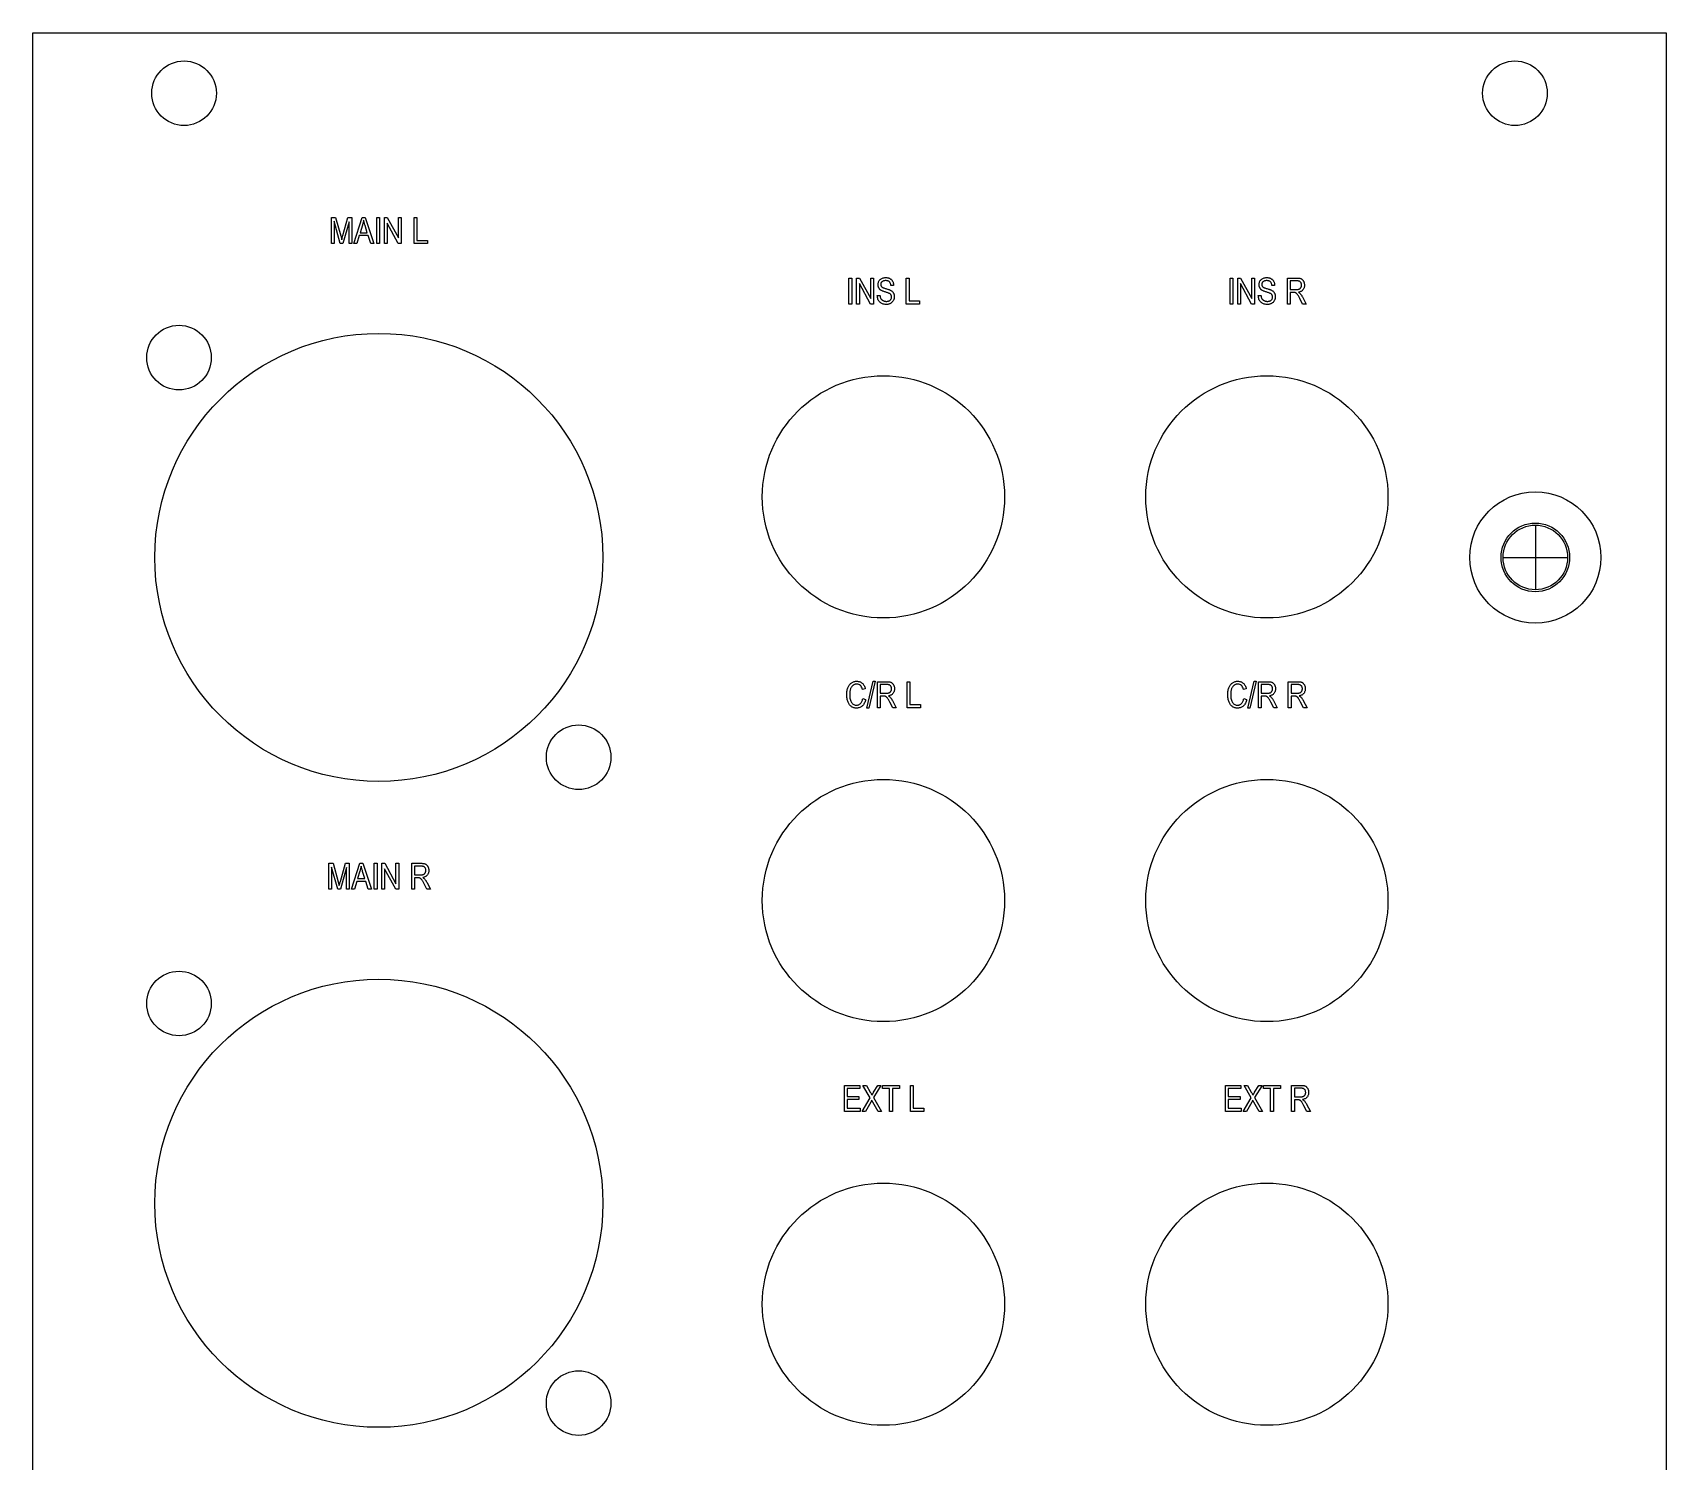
# Model space of a CAD drawing. Header units: millimetres. Extents: x 0 to 81, y 0 to 514.
# Drawn here: x 0 to 80.9, y 443.2 to 514 of the extents above; entities that cross this region are included whole.
import ezdxf

# ---------------------------------------------------------------- set-up
doc = ezdxf.new("R2010")
doc.units = ezdxf.units.MM
for name, color, linetype in [('CSK_NO_STUDS', 6, 'CONTINUOUS'), ('CUT', 1, 'CONTINUOUS'), ('LEGEND', 2, 'CONTINUOUS'), ('OUTLINE', 7, 'CONTINUOUS'), ('STUDS', 5, 'CONTINUOUS')]:
    doc.layers.add(name, color=color, linetype=linetype)

msp = doc.modelspace()

# ---------------------------------------------------------------- linework, layer by layer
at = {"layer": 'CSK_NO_STUDS'}
for radius in [3.25, 1.7]:
    msp.add_circle((74.45, 488), radius, dxfattribs=at)
at = {"layer": 'CUT'}
for centre, radius in [((7.5, 511), 1.6), ((73.44, 511), 1.6), ((7.25, 497.9), 1.6), ((17.15, 488), 11.1), ((42.15, 491), 6), ((61.15, 491), 6), ((27.05, 478.1), 1.6), ((42.15, 471), 6), ((61.15, 471), 6), ((7.25, 465.9), 1.6), ((17.15, 456), 11.1), ((42.15, 451), 6), ((61.15, 451), 6), ((27.05, 446.1), 1.6)]:
    msp.add_circle(centre, radius, dxfattribs=at)
at = {"layer": 'LEGEND'}
for points in [[(14.7994, 503.5558), (14.7994, 504.8442), (15.0094, 504.8442), (15.2599, 503.9319), (15.31, 503.7412), (15.3149, 503.76), (15.3204, 503.7808), (15.3266, 503.8036), (15.3333, 503.8284), (15.3406, 503.8553), (15.3486, 503.8841), (15.3571, 503.9149), (15.3663, 503.9478), (15.6194, 504.8442), (15.8075, 504.8442), (15.8075, 503.5558), (15.673, 503.5558), (15.673, 504.6342), (15.3654, 503.5558), (15.2397, 503.5558), (14.9338, 504.6526), (14.9338, 503.5558)], [(15.9173, 503.5558), (16.3234, 504.8442), (16.4737, 504.8442), (16.9061, 503.5558), (16.7461, 503.5558), (16.6231, 503.946), (16.1819, 503.946), (16.0659, 503.5558)], [(16.2223, 504.0849), (16.58, 504.0849), (16.4702, 504.4417), (16.4578, 504.4818), (16.4464, 504.52), (16.4358, 504.5563), (16.426, 504.5907), (16.4171, 504.6231), (16.409, 504.6536), (16.4018, 504.6822), (16.3955, 504.7089), (16.3901, 504.6779), (16.3843, 504.647), (16.3779, 504.6162), (16.3711, 504.5854), (16.3637, 504.5547), (16.3557, 504.524), (16.3473, 504.4934), (16.3383, 504.4628)], [(17.0441, 503.5558), (17.0441, 504.8442), (17.1838, 504.8442), (17.1838, 503.5558)], [(17.4238, 503.5558), (17.4238, 504.8442), (17.567, 504.8442), (18.1225, 503.8326), (18.1225, 504.8442), (18.2561, 504.8442), (18.2561, 503.5558), (18.1128, 503.5558), (17.5583, 504.5683), (17.5583, 503.5558)], [(18.8951, 503.5558), (18.8951, 504.8442), (19.0348, 504.8442), (19.0348, 503.7078), (19.5551, 503.7078), (19.5551, 503.5558)], [(40.4449, 500.5558), (40.4449, 501.8442), (40.5847, 501.8442), (40.5847, 500.5558)], [(40.8246, 500.5558), (40.8246, 501.8442), (40.9679, 501.8442), (41.5233, 500.8326), (41.5233, 501.8442), (41.6569, 501.8442), (41.6569, 500.5558), (41.5137, 500.5558), (40.9591, 501.5683), (40.9591, 500.5558)], [(41.8468, 500.9697), (41.9786, 500.9838), (41.9817, 500.9579), (41.9856, 500.9336), (41.9903, 500.9106), (41.9959, 500.8892), (42.0023, 500.8692), (42.0095, 500.8507), (42.0176, 500.8337), (42.0265, 500.8181), (42.0364, 500.8036), (42.0472, 500.7899), (42.059, 500.7769), (42.0719, 500.7646), (42.0857, 500.7531), (42.1006, 500.7422), (42.1164, 500.7321), (42.1333, 500.7228), (42.1509, 500.7143), (42.1691, 500.707), (42.1878, 500.7008), (42.2071, 500.6957), (42.227, 500.6918), (42.2473, 500.689), (42.2683, 500.6873), (42.2897, 500.6867), (42.3201, 500.6877), (42.3487, 500.6905), (42.3755, 500.6953), (42.4006, 500.702), (42.424, 500.7106), (42.4456, 500.7211), (42.4654, 500.7335), (42.4835, 500.7478), (42.4997, 500.7636), (42.5137, 500.7806), (42.5256, 500.7987), (42.5353, 500.818), (42.5428, 500.8384), (42.5482, 500.8599), (42.5515, 500.8826), (42.5525, 500.9064), (42.5521, 500.9205), (42.551, 500.9341), (42.549, 500.9473), (42.5463, 500.9599), (42.5428, 500.9722), (42.5384, 500.984), (42.5334, 500.9953), (42.5275, 501.0062), (42.5208, 501.0166), (42.5134, 501.0266), (42.5051, 501.036), (42.4961, 501.045), (42.4862, 501.0535), (42.4756, 501.0615), (42.4641, 501.069), (42.4519, 501.0761), (42.4374, 501.0832), (42.4193, 501.0911), (42.3975, 501.0996), (42.372, 501.1088), (42.3429, 501.1187), (42.3101, 501.1293), (42.2736, 501.1406), (42.2335, 501.1525), (42.1975, 501.1635), (42.1642, 501.1746), (42.1335, 501.1856), (42.1056, 501.1967), (42.0804, 501.2078), (42.0578, 501.219), (42.038, 501.2301), (42.0208, 501.2413), (42.0054, 501.2529), (41.9909, 501.2652), (41.9773, 501.2783), (41.9646, 501.2922), (41.9527, 501.3068), (41.9417, 501.3221), (41.9316, 501.3383), (41.9224, 501.3551), (41.9141, 501.3727), (41.907, 501.3908), (41.9009, 501.4094), (41.896, 501.4286), (41.8922, 501.4484), (41.8894, 501.4688), (41.8878, 501.4897), (41.8872, 501.5111), (41.8888, 501.5494), (41.8935, 501.5858), (41.9014, 501.6204), (41.9125, 501.6533), (41.9267, 501.6844), (41.9441, 501.7137), (41.9646, 501.7412), (41.9883, 501.7669), (42.0146, 501.7902), (42.0432, 501.8103), (42.074, 501.8274), (42.1069, 501.8414), (42.1421, 501.8522), (42.1794, 501.86), (42.219, 501.8647), (42.2607, 501.8662), (42.2897, 501.8655), (42.3178, 501.8633), (42.3449, 501.8597), (42.3712, 501.8546), (42.3965, 501.848), (42.4208, 501.84), (42.4443, 501.8305), (42.4668, 501.8196), (42.4883, 501.8074), (42.5085, 501.7938), (42.5275, 501.779), (42.5453, 501.7629), (42.5618, 501.7456), (42.5771, 501.727), (42.5911, 501.7072), (42.604, 501.686), (42.6154, 501.6638), (42.6255, 501.6406), (42.6342, 501.6165), (42.6414, 501.5913), (42.6472, 501.5653), (42.6517, 501.5382), (42.6547, 501.5102), (42.6563, 501.4812), (42.5218, 501.4689), (42.5183, 501.4993), (42.5131, 501.5277), (42.5063, 501.5541), (42.4977, 501.5784), (42.4875, 501.6006), (42.4756, 501.6209), (42.4619, 501.6391), (42.4466, 501.6553), (42.4297, 501.6695), (42.4111, 501.6818), (42.3908, 501.6922), (42.369, 501.7008), (42.3455, 501.7074), (42.3203, 501.7121), (42.2935, 501.715), (42.2651, 501.7159), (42.2364, 501.7151), (42.2093, 501.7126), (42.1841, 501.7084), (42.1605, 501.7026), (42.1388, 501.6951), (42.1188, 501.686), (42.1006, 501.6752), (42.0841, 501.6627), (42.0695, 501.649), (42.0568, 501.6342), (42.0461, 501.6185), (42.0373, 501.6018), (42.0305, 501.5841), (42.0256, 501.5654), (42.0227, 501.5458), (42.0217, 501.5252), (42.0224, 501.5062), (42.0245, 501.4883), (42.0281, 501.4715), (42.0331, 501.4558), (42.0395, 501.4411), (42.0474, 501.4276), (42.0567, 501.4152), (42.0674, 501.4039), (42.0806, 501.3931), (42.0974, 501.3823), (42.1177, 501.3715), (42.1417, 501.3606), (42.1691, 501.3497), (42.2002, 501.3388), (42.2348, 501.3279), (42.273, 501.3169), (42.3107, 501.3063), (42.3454, 501.2961), (42.3773, 501.2862), (42.4062, 501.2767), (42.4322, 501.2675), (42.4553, 501.2587), (42.4755, 501.2503), (42.4928, 501.2422), (42.5162, 501.2294), (42.5381, 501.2156), (42.5586, 501.2009), (42.5776, 501.1852), (42.5951, 501.1685), (42.6111, 501.1508), (42.6256, 501.1322), (42.6387, 501.1125), (42.6502, 501.092), (42.6602, 501.0704), (42.6687, 501.0478), (42.6756, 501.0243), (42.681, 500.9998), (42.6848, 500.9744), (42.6871, 500.9479), (42.6879, 500.9205), (42.6871, 500.8931), (42.6846, 500.8664), (42.6806, 500.8402), (42.6749, 500.8147), (42.6676, 500.7898), (42.6587, 500.7655), (42.6482, 500.7418), (42.636, 500.7188), (42.6225, 500.6967), (42.6078, 500.676), (42.5919, 500.6567), (42.5748, 500.6387), (42.5566, 500.6221), (42.5372, 500.6068), (42.5167, 500.5929), (42.495, 500.5804), (42.4721, 500.5692), (42.4481, 500.5596), (42.4229, 500.5514), (42.3966, 500.5448), (42.3692, 500.5396), (42.3406, 500.5359), (42.3109, 500.5337), (42.2801, 500.5329), (42.2323, 500.5348), (42.1871, 500.5403), (42.1443, 500.5495), (42.104, 500.5624), (42.0662, 500.5789), (42.0308, 500.5992), (41.998, 500.6231), (41.9676, 500.6507), (41.9403, 500.6814), (41.9164, 500.7148), (41.896, 500.7508), (41.8792, 500.7893), (41.8658, 500.8305), (41.856, 500.8743), (41.8496, 500.9207), (41.8468, 500.9697)], [(43.2803, 500.5558), (43.2803, 501.8442), (43.42, 501.8442), (43.42, 500.7078), (43.9403, 500.7078), (43.9403, 500.5558)], [(59.3228, 500.5558), (59.3228, 501.8442), (59.4625, 501.8442), (59.4625, 500.5558)], [(59.7024, 500.5558), (59.7024, 501.8442), (59.8457, 501.8442), (60.4012, 500.8326), (60.4012, 501.8442), (60.5348, 501.8442), (60.5348, 500.5558), (60.3915, 500.5558), (59.8369, 501.5683), (59.8369, 500.5558)], [(60.7246, 500.9697), (60.8564, 500.9838), (60.8595, 500.9579), (60.8634, 500.9336), (60.8681, 500.9106), (60.8737, 500.8892), (60.8801, 500.8692), (60.8873, 500.8507), (60.8954, 500.8337), (60.9043, 500.8181), (60.9142, 500.8036), (60.925, 500.7899), (60.9369, 500.7769), (60.9497, 500.7646), (60.9636, 500.7531), (60.9784, 500.7422), (60.9943, 500.7321), (61.0111, 500.7228), (61.0288, 500.7143), (61.0469, 500.707), (61.0657, 500.7008), (61.085, 500.6957), (61.1048, 500.6918), (61.1252, 500.689), (61.1461, 500.6873), (61.1676, 500.6867), (61.1979, 500.6877), (61.2265, 500.6905), (61.2533, 500.6953), (61.2784, 500.702), (61.3018, 500.7106), (61.3234, 500.7211), (61.3433, 500.7335), (61.3614, 500.7478), (61.3775, 500.7636), (61.3916, 500.7806), (61.4034, 500.7987), (61.4131, 500.818), (61.4207, 500.8384), (61.4261, 500.8599), (61.4293, 500.8826), (61.4304, 500.9064), (61.43, 500.9205), (61.4288, 500.9341), (61.4268, 500.9473), (61.4241, 500.9599), (61.4206, 500.9722), (61.4163, 500.984), (61.4112, 500.9953), (61.4053, 501.0062), (61.3987, 501.0166), (61.3912, 501.0266), (61.383, 501.036), (61.3739, 501.045), (61.3641, 501.0535), (61.3534, 501.0615), (61.342, 501.069), (61.3297, 501.0761), (61.3153, 501.0832), (61.2971, 501.0911), (61.2753, 501.0996), (61.2499, 501.1088), (61.2207, 501.1187), (61.1879, 501.1293), (61.1515, 501.1406), (61.1113, 501.1525), (61.0753, 501.1635), (61.042, 501.1746), (61.0114, 501.1856), (60.9834, 501.1967), (60.9582, 501.2078), (60.9357, 501.219), (60.9158, 501.2301), (60.8986, 501.2413), (60.8833, 501.2529), (60.8688, 501.2652), (60.8551, 501.2783), (60.8424, 501.2922), (60.8305, 501.3068), (60.8195, 501.3221), (60.8094, 501.3383), (60.8002, 501.3551), (60.792, 501.3727), (60.7848, 501.3908), (60.7788, 501.4094), (60.7738, 501.4286), (60.77, 501.4484), (60.7672, 501.4688), (60.7656, 501.4897), (60.765, 501.5111), (60.7666, 501.5494), (60.7714, 501.5858), (60.7793, 501.6204), (60.7903, 501.6533), (60.8045, 501.6844), (60.8219, 501.7137), (60.8424, 501.7412), (60.8661, 501.7669), (60.8925, 501.7902), (60.921, 501.8103), (60.9518, 501.8274), (60.9848, 501.8414), (61.0199, 501.8522), (61.0573, 501.86), (61.0968, 501.8647), (61.1386, 501.8662), (61.1676, 501.8655), (61.1956, 501.8633), (61.2228, 501.8597), (61.249, 501.8546), (61.2743, 501.848), (61.2987, 501.84), (61.3221, 501.8305), (61.3447, 501.8196), (61.3661, 501.8074), (61.3864, 501.7938), (61.4054, 501.779), (61.4231, 501.7629), (61.4396, 501.7456), (61.4549, 501.727), (61.469, 501.7072), (61.4818, 501.686), (61.4933, 501.6638), (61.5033, 501.6406), (61.512, 501.6165), (61.5193, 501.5913), (61.5251, 501.5653), (61.5295, 501.5382), (61.5325, 501.5102), (61.5341, 501.4812), (61.3996, 501.4689), (61.3961, 501.4993), (61.391, 501.5277), (61.3841, 501.5541), (61.3755, 501.5784), (61.3653, 501.6006), (61.3534, 501.6209), (61.3398, 501.6391), (61.3245, 501.6553), (61.3075, 501.6695), (61.2889, 501.6818), (61.2687, 501.6922), (61.2468, 501.7008), (61.2233, 501.7074), (61.1981, 501.7121), (61.1714, 501.715), (61.143, 501.7159), (61.1142, 501.7151), (61.0872, 501.7126), (61.0619, 501.7084), (61.0384, 501.7026), (61.0166, 501.6951), (60.9966, 501.686), (60.9784, 501.6752), (60.9619, 501.6627), (60.9473, 501.649), (60.9346, 501.6342), (60.9239, 501.6185), (60.9151, 501.6018), (60.9083, 501.5841), (60.9034, 501.5654), (60.9005, 501.5458), (60.8995, 501.5252), (60.9002, 501.5062), (60.9024, 501.4883), (60.9059, 501.4715), (60.9109, 501.4558), (60.9174, 501.4411), (60.9252, 501.4276), (60.9345, 501.4152), (60.9452, 501.4039), (60.9584, 501.3931), (60.9752, 501.3823), (60.9956, 501.3715), (61.0195, 501.3606), (61.047, 501.3497), (61.078, 501.3388), (61.1127, 501.3279), (61.1509, 501.3169), (61.1885, 501.3063), (61.2233, 501.2961), (61.2551, 501.2862), (61.284, 501.2767), (61.31, 501.2675), (61.3331, 501.2587), (61.3533, 501.2503), (61.3706, 501.2422), (61.394, 501.2294), (61.416, 501.2156), (61.4364, 501.2009), (61.4554, 501.1852), (61.4729, 501.1685), (61.4889, 501.1508), (61.5035, 501.1322), (61.5165, 501.1125), (61.528, 501.092), (61.538, 501.0704), (61.5465, 501.0478), (61.5534, 501.0243), (61.5588, 500.9998), (61.5626, 500.9744), (61.565, 500.9479), (61.5657, 500.9205), (61.5649, 500.8931), (61.5625, 500.8664), (61.5584, 500.8402), (61.5528, 500.8147), (61.5455, 500.7898), (61.5366, 500.7655), (61.526, 500.7418), (61.5139, 500.7188), (61.5003, 500.6967), (61.4856, 500.676), (61.4697, 500.6567), (61.4527, 500.6387), (61.4345, 500.6221), (61.4151, 500.6068), (61.3945, 500.5929), (61.3728, 500.5804), (61.3499, 500.5692), (61.3259, 500.5596), (61.3008, 500.5514), (61.2745, 500.5448), (61.247, 500.5396), (61.2185, 500.5359), (61.1888, 500.5337), (61.1579, 500.5329), (61.1102, 500.5348), (61.0649, 500.5403), (61.0221, 500.5495), (60.9818, 500.5624), (60.944, 500.5789), (60.9087, 500.5992), (60.8758, 500.6231), (60.8455, 500.6507), (60.8181, 500.6814), (60.7942, 500.7148), (60.7739, 500.7508), (60.757, 500.7893), (60.7437, 500.8305), (60.7338, 500.8743), (60.7275, 500.9207), (60.7246, 500.9697)], [(62.166, 500.5558), (62.166, 501.8442), (62.6345, 501.8442), (62.67, 501.8437), (62.7031, 501.842), (62.7337, 501.8392), (62.762, 501.8352), (62.7879, 501.8302), (62.8114, 501.824), (62.8325, 501.8166), (62.8511, 501.8082), (62.8682, 501.7984), (62.8845, 501.7872), (62.9, 501.7744), (62.9147, 501.7602), (62.9287, 501.7444), (62.9418, 501.7272), (62.9542, 501.7085), (62.9658, 501.6882), (62.9763, 501.6668), (62.9854, 501.6446), (62.9931, 501.6215), (62.9994, 501.5976), (63.0043, 501.5728), (63.0078, 501.5473), (63.0099, 501.5208), (63.0106, 501.4936), (63.0095, 501.4579), (63.0059, 501.4241), (63, 501.3919), (62.9916, 501.3615), (62.9809, 501.3328), (62.9679, 501.3059), (62.9524, 501.2806), (62.9346, 501.2571), (62.9145, 501.2355), (62.8923, 501.216), (62.8679, 501.1985), (62.8413, 501.1831), (62.8126, 501.1697), (62.7818, 501.1584), (62.7488, 501.1492), (62.7136, 501.142), (62.7279, 501.1332), (62.7413, 501.1244), (62.7538, 501.1155), (62.7654, 501.1066), (62.7762, 501.0977), (62.7861, 501.0888), (62.7951, 501.0798), (62.8032, 501.0708), (62.8186, 501.0521), (62.8335, 501.0328), (62.8479, 501.0131), (62.8619, 500.9928), (62.8754, 500.972), (62.8884, 500.9507), (62.901, 500.9288), (62.9131, 500.9064), (63.0977, 500.5558), (62.9219, 500.5558), (62.7813, 500.8238), (62.7614, 500.8616), (62.7429, 500.8961), (62.7256, 500.9274), (62.7095, 500.9554), (62.6947, 500.9803), (62.6811, 501.002), (62.6688, 501.0204), (62.6578, 501.0356), (62.6474, 501.0487), (62.6371, 501.0607), (62.6268, 501.0715), (62.6167, 501.0812), (62.6066, 501.0899), (62.5966, 501.0974), (62.5867, 501.1038), (62.5769, 501.109), (62.5666, 501.1135), (62.5554, 501.1173), (62.5432, 501.1205), (62.53, 501.1232), (62.5158, 501.1253), (62.5007, 501.1267), (62.4846, 501.1276), (62.4675, 501.1279), (62.3058, 501.1279), (62.3058, 500.5558)], [(62.3058, 501.2756), (62.6063, 501.2756), (62.6302, 501.276), (62.6526, 501.2771), (62.6735, 501.2789), (62.6929, 501.2815), (62.7109, 501.2849), (62.7273, 501.2889), (62.7423, 501.2938), (62.7558, 501.2993), (62.7682, 501.3057), (62.7799, 501.3129), (62.791, 501.3209), (62.8015, 501.3299), (62.8112, 501.3396), (62.8204, 501.3502), (62.8288, 501.3617), (62.8366, 501.374), (62.8436, 501.387), (62.8497, 501.4006), (62.8548, 501.4146), (62.859, 501.4292), (62.8623, 501.4443), (62.8646, 501.4599), (62.866, 501.476), (62.8665, 501.4927), (62.8656, 501.5164), (62.8629, 501.5388), (62.8585, 501.56), (62.8522, 501.5798), (62.8442, 501.5983), (62.8344, 501.6155), (62.8228, 501.6314), (62.8094, 501.646), (62.7942, 501.6591), (62.7773, 501.6705), (62.7587, 501.6801), (62.7384, 501.6879), (62.7163, 501.694), (62.6925, 501.6984), (62.667, 501.701), (62.6397, 501.7019), (62.3058, 501.7019)], [(41.1278, 481.0075), (41.2685, 480.9645), (41.2557, 480.9119), (41.2408, 480.8628), (41.2237, 480.8171), (41.2044, 480.7749), (41.1829, 480.7362), (41.1593, 480.7009), (41.1334, 480.669), (41.1054, 480.6406), (41.0755, 480.6155), (41.044, 480.5939), (41.011, 480.5755), (40.9763, 480.5605), (40.9401, 480.5488), (40.9023, 480.5405), (40.8629, 480.5355), (40.822, 480.5338), (40.7859, 480.5349), (40.7512, 480.5383), (40.7179, 480.5439), (40.6859, 480.5517), (40.6552, 480.5618), (40.6258, 480.5741), (40.5977, 480.5886), (40.571, 480.6054), (40.5456, 480.6247), (40.5213, 480.6466), (40.4982, 480.6713), (40.4763, 480.6987), (40.4556, 480.7288), (40.4361, 480.7616), (40.4177, 480.7971), (40.4005, 480.8353), (40.385, 480.8757), (40.3715, 480.9179), (40.3601, 480.9619), (40.3508, 481.0077), (40.3435, 481.0553), (40.3383, 481.1047), (40.3352, 481.1558), (40.3342, 481.2088), (40.3352, 481.2609), (40.3383, 481.311), (40.3435, 481.3591), (40.3508, 481.4051), (40.3601, 481.4491), (40.3715, 481.491), (40.385, 481.5309), (40.4005, 481.5687), (40.4179, 481.6044), (40.4367, 481.6378), (40.4569, 481.669), (40.4786, 481.6979), (40.5019, 481.7246), (40.5265, 481.749), (40.5527, 481.7712), (40.5803, 481.7911), (40.609, 481.8087), (40.6386, 481.8239), (40.669, 481.8369), (40.7002, 481.8474), (40.7323, 481.8556), (40.7652, 481.8615), (40.7989, 481.865), (40.8334, 481.8662), (40.871, 481.8647), (40.9072, 481.8603), (40.942, 481.8528), (40.9756, 481.8424), (41.0077, 481.829), (41.0386, 481.8126), (41.0681, 481.7932), (41.0962, 481.7708), (41.1226, 481.7456), (41.147, 481.7176), (41.1693, 481.6868), (41.1896, 481.6532), (41.2078, 481.6168), (41.2239, 481.5776), (41.238, 481.5357), (41.25, 481.4909), (41.1129, 481.4514), (41.0931, 481.5144), (41.0689, 481.569), (41.0403, 481.6153), (41.0072, 481.6531), (40.9697, 481.6825), (40.9278, 481.7035), (40.8815, 481.7161), (40.8308, 481.7203), (40.8048, 481.7195), (40.7798, 481.7169), (40.7556, 481.7127), (40.7323, 481.7068), (40.7099, 481.6992), (40.6884, 481.6899), (40.6677, 481.6789), (40.6479, 481.6663), (40.6291, 481.6518), (40.6112, 481.6355), (40.5943, 481.6173), (40.5784, 481.5972), (40.5635, 481.5752), (40.5495, 481.5513), (40.5365, 481.5256), (40.5245, 481.4979), (40.5136, 481.4684), (40.5043, 481.437), (40.4963, 481.4037), (40.4899, 481.3685), (40.4848, 481.3314), (40.4812, 481.2924), (40.479, 481.2516), (40.4783, 481.2088), (40.4798, 481.1447), (40.4841, 481.0848), (40.4914, 481.029), (40.5016, 480.9773), (40.5147, 480.9298), (40.5307, 480.8864), (40.5496, 480.8471), (40.5715, 480.812), (40.5957, 480.781), (40.6219, 480.7541), (40.65, 480.7314), (40.68, 480.7128), (40.712, 480.6983), (40.7458, 480.688), (40.7816, 480.6818), (40.8193, 480.6797), (40.8474, 480.681), (40.8745, 480.6848), (40.9006, 480.6911), (40.9258, 480.7), (40.95, 480.7114), (40.9732, 480.7254), (40.9954, 480.7419), (41.0167, 480.761), (41.0366, 480.7826), (41.0547, 480.8069), (41.0712, 480.8338), (41.086, 480.8633), (41.099, 480.8954), (41.1103, 480.9301), (41.1199, 480.9675), (41.1278, 481.0075)], [(41.3291, 480.5338), (41.635, 481.8662), (41.7396, 481.8662), (41.4328, 480.5338)], [(41.8529, 480.5558), (41.8529, 481.8442), (42.3214, 481.8442), (42.3569, 481.8437), (42.39, 481.842), (42.4207, 481.8392), (42.4489, 481.8352), (42.4748, 481.8302), (42.4983, 481.824), (42.5194, 481.8166), (42.538, 481.8082), (42.5551, 481.7984), (42.5714, 481.7872), (42.5869, 481.7744), (42.6016, 481.7602), (42.6156, 481.7444), (42.6288, 481.7272), (42.6411, 481.7085), (42.6527, 481.6882), (42.6632, 481.6668), (42.6723, 481.6446), (42.68, 481.6215), (42.6864, 481.5976), (42.6913, 481.5728), (42.6948, 481.5473), (42.6969, 481.5208), (42.6976, 481.4936), (42.6964, 481.4579), (42.6928, 481.4241), (42.6869, 481.3919), (42.6786, 481.3615), (42.6679, 481.3328), (42.6548, 481.3059), (42.6394, 481.2806), (42.6215, 481.2571), (42.6014, 481.2355), (42.5792, 481.216), (42.5548, 481.1985), (42.5283, 481.1831), (42.4996, 481.1697), (42.4687, 481.1584), (42.4357, 481.1492), (42.4005, 481.142), (42.4148, 481.1332), (42.4282, 481.1244), (42.4407, 481.1155), (42.4523, 481.1066), (42.4631, 481.0977), (42.473, 481.0888), (42.482, 481.0798), (42.4901, 481.0708), (42.5055, 481.0521), (42.5204, 481.0328), (42.5348, 481.0131), (42.5488, 480.9928), (42.5623, 480.972), (42.5753, 480.9507), (42.5879, 480.9288), (42.6, 480.9064), (42.7846, 480.5558), (42.6088, 480.5558), (42.4682, 480.8238), (42.4484, 480.8616), (42.4298, 480.8961), (42.4125, 480.9274), (42.3964, 480.9554), (42.3816, 480.9803), (42.3681, 481.002), (42.3557, 481.0204), (42.3447, 481.0356), (42.3343, 481.0487), (42.324, 481.0607), (42.3137, 481.0715), (42.3036, 481.0812), (42.2935, 481.0899), (42.2835, 481.0974), (42.2736, 481.1038), (42.2638, 481.109), (42.2536, 481.1135), (42.2423, 481.1173), (42.2301, 481.1205), (42.2169, 481.1232), (42.2027, 481.1253), (42.1876, 481.1267), (42.1715, 481.1276), (42.1544, 481.1279), (41.9927, 481.1279), (41.9927, 480.5558)], [(41.9927, 481.2756), (42.2933, 481.2756), (42.3171, 481.276), (42.3395, 481.2771), (42.3604, 481.2789), (42.3798, 481.2815), (42.3978, 481.2849), (42.4142, 481.2889), (42.4292, 481.2938), (42.4427, 481.2993), (42.4551, 481.3057), (42.4668, 481.3129), (42.4779, 481.3209), (42.4884, 481.3299), (42.4982, 481.3396), (42.5073, 481.3502), (42.5157, 481.3617), (42.5235, 481.374), (42.5305, 481.387), (42.5366, 481.4006), (42.5417, 481.4146), (42.5459, 481.4292), (42.5492, 481.4443), (42.5516, 481.4599), (42.553, 481.476), (42.5534, 481.4927), (42.5525, 481.5164), (42.5498, 481.5388), (42.5454, 481.56), (42.5391, 481.5798), (42.5311, 481.5983), (42.5213, 481.6155), (42.5097, 481.6314), (42.4963, 481.646), (42.4811, 481.6591), (42.4643, 481.6705), (42.4457, 481.6801), (42.4253, 481.6879), (42.4032, 481.694), (42.3794, 481.6984), (42.3539, 481.701), (42.3267, 481.7019), (41.9927, 481.7019)], [(43.3207, 480.5558), (43.3207, 481.8442), (43.4604, 481.8442), (43.4604, 480.7078), (43.9808, 480.7078), (43.9808, 480.5558)], [(60.0057, 481.0075), (60.1463, 480.9645), (60.1336, 480.9119), (60.1186, 480.8628), (60.1015, 480.8171), (60.0822, 480.7749), (60.0608, 480.7362), (60.0371, 480.7009), (60.0113, 480.669), (59.9833, 480.6406), (59.9533, 480.6155), (59.9219, 480.5939), (59.8888, 480.5755), (59.8542, 480.5605), (59.8179, 480.5488), (59.7801, 480.5405), (59.7408, 480.5355), (59.6998, 480.5338), (59.6638, 480.5349), (59.6291, 480.5383), (59.5957, 480.5439), (59.5637, 480.5517), (59.533, 480.5618), (59.5036, 480.5741), (59.4756, 480.5886), (59.4489, 480.6054), (59.4234, 480.6247), (59.3992, 480.6466), (59.3761, 480.6713), (59.3542, 480.6987), (59.3335, 480.7288), (59.3139, 480.7616), (59.2955, 480.7971), (59.2784, 480.8353), (59.2628, 480.8757), (59.2493, 480.9179), (59.2379, 480.9619), (59.2286, 481.0077), (59.2213, 481.0553), (59.2162, 481.1047), (59.213, 481.1558), (59.212, 481.2088), (59.213, 481.2609), (59.2162, 481.311), (59.2213, 481.3591), (59.2286, 481.4051), (59.2379, 481.4491), (59.2493, 481.491), (59.2628, 481.5309), (59.2784, 481.5687), (59.2957, 481.6044), (59.3145, 481.6378), (59.3347, 481.669), (59.3565, 481.6979), (59.3797, 481.7246), (59.4044, 481.749), (59.4305, 481.7712), (59.4581, 481.7911), (59.4869, 481.8087), (59.5164, 481.8239), (59.5468, 481.8369), (59.5781, 481.8474), (59.6101, 481.8556), (59.643, 481.8615), (59.6767, 481.865), (59.7112, 481.8662), (59.7488, 481.8647), (59.785, 481.8603), (59.8199, 481.8528), (59.8534, 481.8424), (59.8856, 481.829), (59.9164, 481.8126), (59.9459, 481.7932), (59.974, 481.7708), (60.0005, 481.7456), (60.0248, 481.7176), (60.0472, 481.6868), (60.0674, 481.6532), (60.0856, 481.6168), (60.1017, 481.5776), (60.1158, 481.5357), (60.1278, 481.4909), (59.9907, 481.4514), (59.9709, 481.5144), (59.9467, 481.569), (59.9181, 481.6153), (59.885, 481.6531), (59.8476, 481.6825), (59.8057, 481.7035), (59.7593, 481.7161), (59.7086, 481.7203), (59.6827, 481.7195), (59.6576, 481.7169), (59.6334, 481.7127), (59.6102, 481.7068), (59.5877, 481.6992), (59.5662, 481.6899), (59.5456, 481.6789), (59.5258, 481.6663), (59.5069, 481.6518), (59.4891, 481.6355), (59.4722, 481.6173), (59.4562, 481.5972), (59.4413, 481.5752), (59.4273, 481.5513), (59.4143, 481.5256), (59.4023, 481.4979), (59.3915, 481.4684), (59.3821, 481.437), (59.3742, 481.4037), (59.3677, 481.3685), (59.3626, 481.3314), (59.359, 481.2924), (59.3569, 481.2516), (59.3562, 481.2088), (59.3576, 481.1447), (59.362, 481.0848), (59.3693, 481.029), (59.3794, 480.9773), (59.3925, 480.9298), (59.4086, 480.8864), (59.4275, 480.8471), (59.4493, 480.812), (59.4736, 480.781), (59.4997, 480.7541), (59.5278, 480.7314), (59.5579, 480.7128), (59.5898, 480.6983), (59.6237, 480.688), (59.6595, 480.6818), (59.6972, 480.6797), (59.7252, 480.681), (59.7523, 480.6848), (59.7785, 480.6911), (59.8036, 480.7), (59.8278, 480.7114), (59.851, 480.7254), (59.8732, 480.7419), (59.8945, 480.761), (59.9144, 480.7826), (59.9326, 480.8069), (59.9491, 480.8338), (59.9638, 480.8633), (59.9768, 480.8954), (59.9882, 480.9301), (59.9978, 480.9675), (60.0057, 481.0075)], [(60.2069, 480.5338), (60.5128, 481.8662), (60.6174, 481.8662), (60.3106, 480.5338)], [(60.7308, 480.5558), (60.7308, 481.8442), (61.1992, 481.8442), (61.2347, 481.8437), (61.2678, 481.842), (61.2985, 481.8392), (61.3268, 481.8352), (61.3526, 481.8302), (61.3761, 481.824), (61.3972, 481.8166), (61.4159, 481.8082), (61.4329, 481.7984), (61.4492, 481.7872), (61.4648, 481.7744), (61.4795, 481.7602), (61.4934, 481.7444), (61.5066, 481.7272), (61.519, 481.7085), (61.5306, 481.6882), (61.5411, 481.6668), (61.5502, 481.6446), (61.5579, 481.6215), (61.5642, 481.5976), (61.5691, 481.5728), (61.5726, 481.5473), (61.5747, 481.5208), (61.5754, 481.4936), (61.5742, 481.4579), (61.5706, 481.4241), (61.5647, 481.3919), (61.5564, 481.3615), (61.5457, 481.3328), (61.5326, 481.3059), (61.5172, 481.2806), (61.4994, 481.2571), (61.4793, 481.2355), (61.457, 481.216), (61.4326, 481.1985), (61.4061, 481.1831), (61.3774, 481.1697), (61.3465, 481.1584), (61.3135, 481.1492), (61.2783, 481.142), (61.2926, 481.1332), (61.306, 481.1244), (61.3185, 481.1155), (61.3302, 481.1066), (61.3409, 481.0977), (61.3508, 481.0888), (61.3598, 481.0798), (61.368, 481.0708), (61.3833, 481.0521), (61.3982, 481.0328), (61.4127, 481.0131), (61.4266, 480.9928), (61.4401, 480.972), (61.4532, 480.9507), (61.4657, 480.9288), (61.4778, 480.9064), (61.6624, 480.5558), (61.4866, 480.5558), (61.346, 480.8238), (61.3262, 480.8616), (61.3076, 480.8961), (61.2903, 480.9274), (61.2743, 480.9554), (61.2594, 480.9803), (61.2459, 481.002), (61.2336, 481.0204), (61.2225, 481.0356), (61.2121, 481.0487), (61.2018, 481.0607), (61.1916, 481.0715), (61.1814, 481.0812), (61.1714, 481.0899), (61.1614, 481.0974), (61.1515, 481.1038), (61.1417, 481.109), (61.1314, 481.1135), (61.1201, 481.1173), (61.1079, 481.1205), (61.0947, 481.1232), (61.0806, 481.1253), (61.0654, 481.1267), (61.0493, 481.1276), (61.0322, 481.1279), (60.8705, 481.1279), (60.8705, 480.5558)], [(60.8705, 481.2756), (61.1711, 481.2756), (61.195, 481.276), (61.2173, 481.2771), (61.2382, 481.2789), (61.2577, 481.2815), (61.2756, 481.2849), (61.2921, 481.2889), (61.307, 481.2938), (61.3205, 481.2993), (61.3329, 481.3057), (61.3447, 481.3129), (61.3558, 481.3209), (61.3662, 481.3299), (61.376, 481.3396), (61.3851, 481.3502), (61.3936, 481.3617), (61.4014, 481.374), (61.4084, 481.387), (61.4144, 481.4006), (61.4196, 481.4146), (61.4238, 481.4292), (61.427, 481.4443), (61.4294, 481.4599), (61.4308, 481.476), (61.4313, 481.4927), (61.4304, 481.5164), (61.4277, 481.5388), (61.4232, 481.56), (61.417, 481.5798), (61.4089, 481.5983), (61.3991, 481.6155), (61.3875, 481.6314), (61.3741, 481.646), (61.359, 481.6591), (61.3421, 481.6705), (61.3235, 481.6801), (61.3031, 481.6879), (61.2811, 481.694), (61.2573, 481.6984), (61.2318, 481.701), (61.2045, 481.7019), (60.8705, 481.7019)], [(62.2064, 480.5558), (62.2064, 481.8442), (62.6749, 481.8442), (62.7104, 481.8437), (62.7435, 481.842), (62.7742, 481.8392), (62.8025, 481.8352), (62.8283, 481.8302), (62.8518, 481.824), (62.8729, 481.8166), (62.8916, 481.8082), (62.9086, 481.7984), (62.9249, 481.7872), (62.9404, 481.7744), (62.9552, 481.7602), (62.9691, 481.7444), (62.9823, 481.7272), (62.9947, 481.7085), (63.0063, 481.6882), (63.0168, 481.6668), (63.0259, 481.6446), (63.0336, 481.6215), (63.0399, 481.5976), (63.0448, 481.5728), (63.0483, 481.5473), (63.0504, 481.5208), (63.0511, 481.4936), (63.0499, 481.4579), (63.0463, 481.4241), (63.0404, 481.3919), (63.0321, 481.3615), (63.0214, 481.3328), (63.0083, 481.3059), (62.9929, 481.2806), (62.975, 481.2571), (62.955, 481.2355), (62.9327, 481.216), (62.9083, 481.1985), (62.8818, 481.1831), (62.8531, 481.1697), (62.8222, 481.1584), (62.7892, 481.1492), (62.754, 481.142), (62.7683, 481.1332), (62.7817, 481.1244), (62.7942, 481.1155), (62.8059, 481.1066), (62.8166, 481.0977), (62.8265, 481.0888), (62.8355, 481.0798), (62.8437, 481.0708), (62.859, 481.0521), (62.8739, 481.0328), (62.8884, 481.0131), (62.9023, 480.9928), (62.9158, 480.972), (62.9289, 480.9507), (62.9414, 480.9288), (62.9535, 480.9064), (63.1381, 480.5558), (62.9623, 480.5558), (62.8217, 480.8238), (62.8019, 480.8616), (62.7833, 480.8961), (62.766, 480.9274), (62.7499, 480.9554), (62.7351, 480.9803), (62.7216, 481.002), (62.7093, 481.0204), (62.6982, 481.0356), (62.6878, 481.0487), (62.6775, 481.0607), (62.6673, 481.0715), (62.6571, 481.0812), (62.647, 481.0899), (62.6371, 481.0974), (62.6272, 481.1038), (62.6173, 481.109), (62.6071, 481.1135), (62.5958, 481.1173), (62.5836, 481.1205), (62.5704, 481.1232), (62.5563, 481.1253), (62.5411, 481.1267), (62.525, 481.1276), (62.5079, 481.1279), (62.3462, 481.1279), (62.3462, 480.5558)], [(62.3462, 481.2756), (62.6468, 481.2756), (62.6706, 481.276), (62.693, 481.2771), (62.7139, 481.2789), (62.7333, 481.2815), (62.7513, 481.2849), (62.7677, 481.2889), (62.7827, 481.2938), (62.7962, 481.2993), (62.8086, 481.3057), (62.8204, 481.3129), (62.8315, 481.3209), (62.8419, 481.3299), (62.8517, 481.3396), (62.8608, 481.3502), (62.8693, 481.3617), (62.8771, 481.374), (62.8841, 481.387), (62.8901, 481.4006), (62.8953, 481.4146), (62.8995, 481.4292), (62.9027, 481.4443), (62.9051, 481.4599), (62.9065, 481.476), (62.9069, 481.4927), (62.906, 481.5164), (62.9034, 481.5388), (62.8989, 481.56), (62.8927, 481.5798), (62.8846, 481.5983), (62.8748, 481.6155), (62.8632, 481.6314), (62.8498, 481.646), (62.8347, 481.6591), (62.8178, 481.6705), (62.7992, 481.6801), (62.7788, 481.6879), (62.7568, 481.694), (62.733, 481.6984), (62.7074, 481.701), (62.6802, 481.7019), (62.3462, 481.7019)], [(14.6772, 471.5558), (14.6772, 472.8442), (14.8873, 472.8442), (15.1377, 471.9319), (15.1878, 471.7412), (15.1928, 471.76), (15.1983, 471.7808), (15.2044, 471.8036), (15.2111, 471.8284), (15.2185, 471.8553), (15.2264, 471.8841), (15.2349, 471.9149), (15.2441, 471.9478), (15.4972, 472.8442), (15.6853, 472.8442), (15.6853, 471.5558), (15.5508, 471.5558), (15.5508, 472.6342), (15.2432, 471.5558), (15.1175, 471.5558), (14.8117, 472.6526), (14.8117, 471.5558)], [(15.7952, 471.5558), (16.2012, 472.8442), (16.3515, 472.8442), (16.7839, 471.5558), (16.624, 471.5558), (16.5009, 471.946), (16.0597, 471.946), (15.9437, 471.5558)], [(16.1001, 472.0849), (16.4579, 472.0849), (16.348, 472.4417), (16.3357, 472.4818), (16.3242, 472.52), (16.3136, 472.5563), (16.3038, 472.5907), (16.2949, 472.6231), (16.2869, 472.6536), (16.2796, 472.6822), (16.2733, 472.7089), (16.268, 472.6779), (16.2621, 472.647), (16.2558, 472.6162), (16.2489, 472.5854), (16.2415, 472.5547), (16.2336, 472.524), (16.2251, 472.4934), (16.2162, 472.4628)], [(16.9219, 471.5558), (16.9219, 472.8442), (17.0617, 472.8442), (17.0617, 471.5558)], [(17.3016, 471.5558), (17.3016, 472.8442), (17.4449, 472.8442), (18.0003, 471.8326), (18.0003, 472.8442), (18.1339, 472.8442), (18.1339, 471.5558), (17.9907, 471.5558), (17.4361, 472.5683), (17.4361, 471.5558)], [(18.7808, 471.5558), (18.7808, 472.8442), (19.2493, 472.8442), (19.2848, 472.8437), (19.3178, 472.842), (19.3485, 472.8392), (19.3768, 472.8352), (19.4027, 472.8302), (19.4262, 472.824), (19.4472, 472.8166), (19.4659, 472.8082), (19.483, 472.7984), (19.4993, 472.7872), (19.5148, 472.7744), (19.5295, 472.7602), (19.5435, 472.7444), (19.5566, 472.7272), (19.569, 472.7085), (19.5806, 472.6882), (19.5911, 472.6668), (19.6002, 472.6446), (19.6079, 472.6215), (19.6142, 472.5976), (19.6191, 472.5728), (19.6226, 472.5473), (19.6247, 472.5208), (19.6254, 472.4936), (19.6243, 472.4579), (19.6207, 472.4241), (19.6147, 472.3919), (19.6064, 472.3615), (19.5957, 472.3328), (19.5827, 472.3059), (19.5672, 472.2806), (19.5494, 472.2571), (19.5293, 472.2355), (19.5071, 472.216), (19.4827, 472.1985), (19.4561, 472.1831), (19.4274, 472.1697), (19.3966, 472.1584), (19.3635, 472.1492), (19.3284, 472.142), (19.3427, 472.1332), (19.3561, 472.1244), (19.3686, 472.1155), (19.3802, 472.1066), (19.391, 472.0977), (19.4009, 472.0888), (19.4099, 472.0798), (19.418, 472.0708), (19.4334, 472.0521), (19.4483, 472.0328), (19.4627, 472.0131), (19.4767, 471.9928), (19.4902, 471.972), (19.5032, 471.9507), (19.5158, 471.9288), (19.5279, 471.9064), (19.7125, 471.5558), (19.5367, 471.5558), (19.396, 471.8238), (19.3762, 471.8616), (19.3577, 471.8961), (19.3404, 471.9274), (19.3243, 471.9554), (19.3095, 471.9803), (19.2959, 472.002), (19.2836, 472.0204), (19.2726, 472.0356), (19.2622, 472.0487), (19.2518, 472.0607), (19.2416, 472.0715), (19.2315, 472.0812), (19.2214, 472.0899), (19.2114, 472.0974), (19.2015, 472.1038), (19.1917, 472.109), (19.1814, 472.1135), (19.1702, 472.1173), (19.158, 472.1205), (19.1448, 472.1232), (19.1306, 472.1253), (19.1155, 472.1267), (19.0994, 472.1276), (19.0823, 472.1279), (18.9206, 472.1279), (18.9206, 471.5558)], [(18.9206, 472.2756), (19.2211, 472.2756), (19.245, 472.276), (19.2674, 472.2771), (19.2883, 472.2789), (19.3077, 472.2815), (19.3257, 472.2849), (19.3421, 472.2889), (19.3571, 472.2938), (19.3706, 472.2993), (19.383, 472.3057), (19.3947, 472.3129), (19.4058, 472.3209), (19.4163, 472.3299), (19.426, 472.3396), (19.4352, 472.3502), (19.4436, 472.3617), (19.4514, 472.374), (19.4584, 472.387), (19.4645, 472.4006), (19.4696, 472.4146), (19.4738, 472.4292), (19.4771, 472.4443), (19.4794, 472.4599), (19.4808, 472.476), (19.4813, 472.4927), (19.4804, 472.5164), (19.4777, 472.5388), (19.4733, 472.56), (19.467, 472.5798), (19.459, 472.5983), (19.4492, 472.6155), (19.4376, 472.6314), (19.4242, 472.646), (19.409, 472.6591), (19.3921, 472.6705), (19.3735, 472.6801), (19.3532, 472.6879), (19.3311, 472.694), (19.3073, 472.6984), (19.2818, 472.701), (19.2545, 472.7019), (18.9206, 472.7019)], [(40.216, 460.5558), (40.216, 461.8442), (40.9797, 461.8442), (40.9797, 461.6922), (40.3557, 461.6922), (40.3557, 461.2976), (40.9402, 461.2976), (40.9402, 461.1464), (40.3557, 461.1464), (40.3557, 460.7078), (41.0043, 460.7078), (41.0043, 460.5558)], [(41.0905, 460.5558), (41.4992, 461.2272), (41.1388, 461.8442), (41.3049, 461.8442), (41.4974, 461.5138), (41.5116, 461.489), (41.5248, 461.4656), (41.5369, 461.4437), (41.5479, 461.4232), (41.558, 461.4042), (41.567, 461.3865), (41.5749, 461.3703), (41.5818, 461.3556), (41.5906, 461.3729), (41.5999, 461.3904), (41.6096, 461.4083), (41.6198, 461.4265), (41.6305, 461.445), (41.6416, 461.4638), (41.6532, 461.4829), (41.6653, 461.5023), (41.8789, 461.8442), (42.03, 461.8442), (41.6591, 461.2369), (42.059, 460.5558), (41.8868, 460.5558), (41.6205, 461.0154), (41.6149, 461.0252), (41.6094, 461.0353), (41.6037, 461.0457), (41.598, 461.0563), (41.5923, 461.0672), (41.5865, 461.0784), (41.5807, 461.0898), (41.5748, 461.1016), (41.5661, 461.0847), (41.5581, 461.0692), (41.5507, 461.055), (41.544, 461.0422), (41.538, 461.0308), (41.5326, 461.0208), (41.5278, 461.0122), (41.5238, 461.0049), (41.2583, 460.5558)], [(42.4528, 460.5558), (42.4528, 461.6922), (42.1047, 461.6922), (42.1047, 461.8442), (42.9423, 461.8442), (42.9423, 461.6922), (42.5925, 461.6922), (42.5925, 460.5558)], [(43.4855, 460.5558), (43.4855, 461.8442), (43.6252, 461.8442), (43.6252, 460.7078), (44.1456, 460.7078), (44.1456, 460.5558)], [(59.0938, 460.5558), (59.0938, 461.8442), (59.8576, 461.8442), (59.8576, 461.6922), (59.2335, 461.6922), (59.2335, 461.2976), (59.818, 461.2976), (59.818, 461.1464), (59.2335, 461.1464), (59.2335, 460.7078), (59.8822, 460.7078), (59.8822, 460.5558)], [(59.9683, 460.5558), (60.377, 461.2272), (60.0167, 461.8442), (60.1828, 461.8442), (60.3752, 461.5138), (60.3894, 461.489), (60.4026, 461.4656), (60.4147, 461.4437), (60.4258, 461.4232), (60.4358, 461.4042), (60.4448, 461.3865), (60.4527, 461.3703), (60.4596, 461.3556), (60.4684, 461.3729), (60.4777, 461.3904), (60.4874, 461.4083), (60.4976, 461.4265), (60.5083, 461.445), (60.5194, 461.4638), (60.531, 461.4829), (60.5431, 461.5023), (60.7567, 461.8442), (60.9079, 461.8442), (60.537, 461.2369), (60.9369, 460.5558), (60.7646, 460.5558), (60.4983, 461.0154), (60.4928, 461.0252), (60.4872, 461.0353), (60.4816, 461.0457), (60.4759, 461.0563), (60.4701, 461.0672), (60.4643, 461.0784), (60.4585, 461.0898), (60.4526, 461.1016), (60.4439, 461.0847), (60.4359, 461.0692), (60.4285, 461.055), (60.4218, 461.0422), (60.4158, 461.0308), (60.4104, 461.0208), (60.4057, 461.0122), (60.4016, 461.0049), (60.1362, 460.5558)], [(61.3306, 460.5558), (61.3306, 461.6922), (60.9826, 461.6922), (60.9826, 461.8442), (61.8202, 461.8442), (61.8202, 461.6922), (61.4704, 461.6922), (61.4704, 460.5558)], [(62.3712, 460.5558), (62.3712, 461.8442), (62.8397, 461.8442), (62.8752, 461.8437), (62.9083, 461.842), (62.939, 461.8392), (62.9672, 461.8352), (62.9931, 461.8302), (63.0166, 461.824), (63.0377, 461.8166), (63.0563, 461.8082), (63.0734, 461.7984), (63.0897, 461.7872), (63.1052, 461.7744), (63.12, 461.7602), (63.1339, 461.7444), (63.1471, 461.7272), (63.1594, 461.7085), (63.171, 461.6882), (63.1816, 461.6668), (63.1907, 461.6446), (63.1984, 461.6215), (63.2047, 461.5976), (63.2096, 461.5728), (63.2131, 461.5473), (63.2152, 461.5208), (63.2159, 461.4936), (63.2147, 461.4579), (63.2111, 461.4241), (63.2052, 461.3919), (63.1969, 461.3615), (63.1862, 461.3328), (63.1731, 461.3059), (63.1577, 461.2806), (63.1398, 461.2571), (63.1198, 461.2355), (63.0975, 461.216), (63.0731, 461.1985), (63.0466, 461.1831), (63.0179, 461.1697), (62.987, 461.1584), (62.954, 461.1492), (62.9188, 461.142), (62.9331, 461.1332), (62.9465, 461.1244), (62.959, 461.1155), (62.9707, 461.1066), (62.9814, 461.0977), (62.9913, 461.0888), (63.0003, 461.0798), (63.0084, 461.0708), (63.0238, 461.0521), (63.0387, 461.0328), (63.0531, 461.0131), (63.0671, 460.9928), (63.0806, 460.972), (63.0936, 460.9507), (63.1062, 460.9288), (63.1183, 460.9064), (63.3029, 460.5558), (63.1271, 460.5558), (62.9865, 460.8238), (62.9667, 460.8616), (62.9481, 460.8961), (62.9308, 460.9274), (62.9147, 460.9554), (62.8999, 460.9803), (62.8864, 461.002), (62.8741, 461.0204), (62.863, 461.0356), (62.8526, 461.0487), (62.8423, 461.0607), (62.832, 461.0715), (62.8219, 461.0812), (62.8118, 461.0899), (62.8018, 461.0974), (62.7919, 461.1038), (62.7821, 461.109), (62.7719, 461.1135), (62.7606, 461.1173), (62.7484, 461.1205), (62.7352, 461.1232), (62.7211, 461.1253), (62.7059, 461.1267), (62.6898, 461.1276), (62.6727, 461.1279), (62.511, 461.1279), (62.511, 460.5558)], [(62.511, 461.2756), (62.8116, 461.2756), (62.8354, 461.276), (62.8578, 461.2771), (62.8787, 461.2789), (62.8981, 461.2815), (62.9161, 461.2849), (62.9325, 461.2889), (62.9475, 461.2938), (62.961, 461.2993), (62.9734, 461.3057), (62.9852, 461.3129), (62.9963, 461.3209), (63.0067, 461.3299), (63.0165, 461.3396), (63.0256, 461.3502), (63.034, 461.3617), (63.0418, 461.374), (63.0488, 461.387), (63.0549, 461.4006), (63.0601, 461.4146), (63.0643, 461.4292), (63.0675, 461.4443), (63.0699, 461.4599), (63.0713, 461.476), (63.0717, 461.4927), (63.0708, 461.5164), (63.0682, 461.5388), (63.0637, 461.56), (63.0574, 461.5798), (63.0494, 461.5983), (63.0396, 461.6155), (63.028, 461.6314), (63.0146, 461.646), (62.9995, 461.6591), (62.9826, 461.6705), (62.964, 461.6801), (62.9436, 461.6879), (62.9216, 461.694), (62.8978, 461.6984), (62.8722, 461.701), (62.845, 461.7019), (62.511, 461.7019)]]:
    msp.add_lwpolyline(points, close=True, dxfattribs=at)
at = {"layer": 'OUTLINE'}
msp.add_lwpolyline([(0, 514), (80.94, 514), (80.94, 0), (0, 0)], close=True, dxfattribs=at)
at = {"layer": 'STUDS'}
for p, q in [((74.45, 489.6), (74.45, 486.4)), ((72.85, 488), (76.05, 488))]:
    msp.add_line(p, q, dxfattribs=at)
msp.add_circle((74.45, 488), 1.6, dxfattribs=at)

doc.saveas('drawing.dxf')
